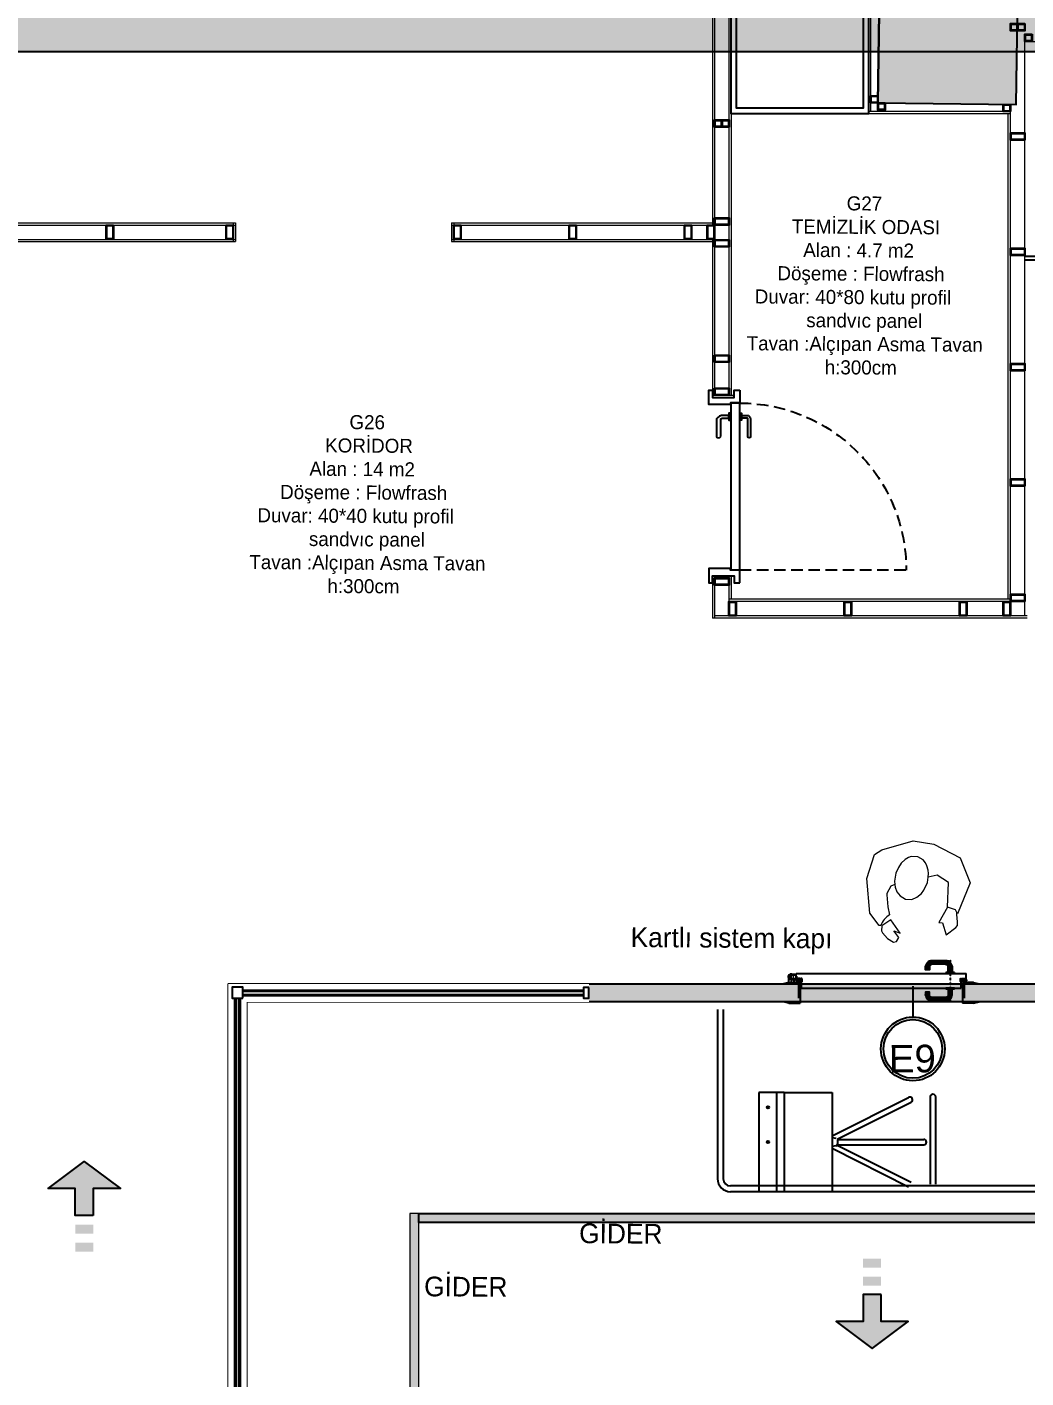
# Model space of a CAD drawing. Header units: millimetres. Extents: x 17474 to 44983, y -1049 to 14585.
# Drawn here: x 18599 to 19154, y 1461 to 2211 of the extents above; entities that cross this region are included whole.
import ezdxf

# ---------------------------------------------------------------- set-up
doc = ezdxf.new("R2010")
doc.units = ezdxf.units.MM
doc.set_wipeout_variables(frame=1)
doc.linetypes.add('DASHED', pattern=[19.05, 12.7, -6.35])
doc.linetypes.add('STRICHPUNKT', pattern=[1, 0.5, -0.25, 0, -0.25])
for name, color, linetype in [('10 CM  SOĞUK ODA PANEL-PASLANMAZ KAPLAMA', 253, 'Continuous'), ('ACHSEN', 12, 'STRICHPUNKT'), ('DIM CEILING-YOO', 160, 'Continuous'), ('DOOR-YOO', 43, 'Continuous'), ('DUVARIC', 254, 'Continuous'), ('INT-HATCH-1', 254, 'Continuous'), ('INT-PROFİL', 160, 'Continuous'), ('KOLON', 2, 'Continuous'), ('SOĞUK ODA KAPI', 42, 'Continuous'), ('tefris', 46, 'Continuous'), ('TEFRIS-HAREKETLI', 118, 'Continuous'), ('TXT-YOO', 7, 'Continuous'), ('UMRISS03', 2, 'Continuous'), ('UMRISS05', 3, 'Continuous'), ('YAZI-1_OGE', 255, 'Continuous'), ('yiber', 127, 'Continuous')]:
    doc.layers.add(name, color=color, linetype=linetype)
doc.layers.add('DÖŞEME', color=7, linetype='Continuous', lineweight=13, true_color=0x616161)
doc.layers.add('INT-AQUAPANEL', color=255, linetype='Continuous', lineweight=13)
doc.layers.add('INT-CAM', color=7, linetype='Continuous', true_color=0x71c1ba)
doc.layers.add('INT-ELE-1', color=7, linetype='Continuous', true_color=0x8f8f8f)
doc.styles.add('MEKAN', font='stylu.ttf', dxfattribs={"height": 13})

# ---------------------------------------------------------------- blocks, each defined once
blk = doc.blocks.new('PERSONEL UST GORUNUM')
at = {"color": 6, "linetype": 'Continuous'}
for p, q in [((-249.3, 177), (-181.8, 229.2)), ((-181.8, 229.2), (10.5, 246.8)), ((10.5, 246.8), (143.7, 202.8)), ((-289.7, 159.6), (-322.6, 131.3)), ((-279.8, 164.1), (-289.7, 159.6)), ((-251, 163.5), (-279.8, 164.1)), ((-219.1, 113.3), (-251, 163.5)), ((-250.5, 169.1), (-249.3, 177)), ((143.7, 202.8), (169.9, 163.7)), ((169.9, 163.7), (220.5, -10.2)), ((-322.6, 131.3), (-342.8, 98.6)), ((-342.8, 98.6), (-337.5, 81.6)), ((-337.5, 81.6), (-315.8, 68.4)), ((-315.8, 68.4), (-278.5, 96.7)), ((-291.7, 60.3), (-219.1, 113.3)), ((-278.5, 96.7), (-291.7, 60.3)), ((-146.4, 129), (-189.8, 119.5)), ((-79.8, 135.3), (-146.4, 129)), ((-62, 78.8), (-85.8, 61.8)), ((-71.9, 134.4), (-79.8, 135.3)), ((-32.2, 112.2), (-71.9, 134.4)), ((-36.7, 88.6), (-62, 78.8)), ((-22.8, 91), (-36.7, 88.6)), ((-21.8, 91.4), (-32.2, 112.2)), ((-3.3, 92.2), (-22.8, 91)), ((40.5, 85.2), (-3.3, 92.2)), ((71.5, 70.7), (40.5, 85.2)), ((-103.1, 31.3), (-104.7, -3.9)), ((-85.8, 61.8), (-103.1, 31.3)), ((97.1, 56.3), (71.5, 70.7)), ((117.4, 33.1), (97.1, 56.3)), ((127.6, 15.6), (117.4, 33.1)), ((133.7, -0.7), (127.6, 15.6)), ((-104.7, -3.9), (-93, -31.7)), ((-93, -31.7), (-72, -57.1)), ((-72, -57.1), (-54, -71.1)), ((-54, -71.1), (-10.8, -90.3)), ((97.7, -79.3), (114.6, -66.4)), ((114.6, -66.4), (131.6, -36.7)), ((131.6, -36.7), (133.7, -0.7)), ((220.5, -10.2), (201.2, -125.1)), ((-11.5, -207.9), (29.1, -143.7)), ((-10.8, -90.3), (19.3, -93.7)), ((29.1, -143.7), (19.3, -93.7)), ((19.3, -93.7), (38.1, -96.3)), ((38.1, -96.3), (58.2, -94)), ((58.2, -94), (81.9, -87.1)), ((81.9, -87.1), (97.7, -79.3)), ((201.2, -125.1), (126.4, -272)), ((-235.6, -174.3), (-302.3, -193.5)), ((-302.3, -193.5), (-261.2, -247)), ((-233.7, -153.9), (-235.6, -174.3)), ((-148.1, -202.4), (-233.7, -153.9)), ((-162.7, -245.6), (-147.7, -201)), ((-147.7, -201), (-11.5, -207.9)), ((-261.2, -247), (-250.1, -257.1)), ((-250.1, -257.1), (-229.3, -257)), ((-229.3, -257), (-187.9, -252.5)), ((-187.9, -252.5), (-175.4, -252.6)), ((-185.1, -258), (-162.7, -245.6)), ((-12.2, -327.1), (-185.1, -258)), ((126.4, -272), (-12.2, -327.1))]:
    blk.add_line(p, q, dxfattribs=at)
blk.add_arc((-293, 55.2), 121.6, 31.94792, 69.55297, dxfattribs=at)
blk = doc.blocks.new('OKMAVI')
at = {"layer": 'tefris', "color": 153, "linetype": 'Continuous', "true_color": 0x6d95ba}
blk.add_lwpolyline([(31017.66, 1347.96), (31017.66, 1337.96), (31032.66, 1337.96), (31032.66, 1322.96), (31047.66, 1342.96), (31032.66, 1362.96), (31032.66, 1347.96), (31017.66, 1347.96)], dxfattribs=at)
for points in [[(31032.66, 1347.96), (31032.66, 1362.96), (31047.66, 1342.96), (31032.66, 1362.96)], [(30997.66, 1337.96), (30997.66, 1347.96), (31002.66, 1337.96), (31002.66, 1347.96)], [(31007.66, 1337.96), (31007.66, 1347.96), (31012.66, 1337.96), (31012.66, 1347.96)], [(31017.66, 1337.96), (31017.66, 1347.96), (31032.66, 1337.96), (31032.66, 1347.96)], [(31032.66, 1347.96), (31032.66, 1322.96), (31047.66, 1342.96), (31032.66, 1322.96)]]:
    blk.add_solid(points, dxfattribs=at)
blk = doc.blocks.new('ja-yonoku')
at = {"layer": 'tefris', "color": 1, "linetype": 'Continuous'}
blk.add_lwpolyline([(5, -20), (-5, -20), (-5, -35), (-20, -35), (0, -50), (20, -35), (5, -35), (5, -20)], dxfattribs=at)
for points in [[(-5, 0), (5, 0), (-5, -5), (5, -5)], [(-5, -10), (5, -10), (-5, -15), (5, -15)], [(-5, -20), (5, -20), (-5, -35), (5, -35)], [(5, -35), (-20, -35), (0, -50), (-20, -35)], [(5, -35), (20, -35), (0, -50), (20, -35)]]:
    blk.add_solid(points, dxfattribs=at)
blk = doc.blocks.new('wc kapı')
at = {"layer": 'DOOR-YOO', "linetype": 'DASHED', "ltscale": 0.5, "extrusion": (-4.70698e-22, -8.54121e-07, 1), "elevation": 0.22}
blk.add_lwpolyline([(6468.74, 6716.35), (6468.74, 6808.7)], dxfattribs=at)
at = {"layer": 'DOOR-YOO', "extrusion": (-4.70698e-22, -8.54121e-07, 1), "elevation": 0.22}
for points in [[(6542.79, 6720.85), (6552.54, 6720.85, -0.414214), (6553.04, 6720.35), (6553.04, 6717.35), (6554.54, 6717.35), (6554.54, 6720.35, 0.414214), (6552.54, 6722.35), (6542.79, 6722.35, 1)], [(6542.79, 6705.85), (6552.54, 6705.85, 0.185242), (6553.04, 6707.35), (6553.04, 6710.35), (6554.54, 6710.35), (6554.54, 6707.35, -0.261972), (6552.54, 6703.35), (6542.79, 6703.35, -0.6)]]:
    blk.add_lwpolyline(points, format="xyb", close=True, dxfattribs=at)
for points in [[(6461.54, 6716.35), (6468.54, 6716.35), (6468.54, 6711.15), (6469.54, 6711.15), (6469.54, 6699.1), (6461.54, 6699.1), (6461.54, 6701.15), (6465.54, 6701.15), (6465.54, 6713.15), (6461.54, 6713.15)], [(6468.74, 6716.35), (6561.34, 6716.35), (6561.34, 6711.35), (6468.74, 6711.35)], [(6551.79, 6716.35), (6555.79, 6716.35), (6555.79, 6717.35), (6551.79, 6717.35)], [(6551.79, 6711.35), (6555.79, 6711.35), (6555.79, 6710.35), (6551.79, 6710.35)], [(6568.54, 6716.35), (6561.54, 6716.35), (6561.54, 6711.15), (6560.54, 6711.15), (6560.54, 6699.1), (6568.54, 6699.1), (6568.54, 6701.15), (6564.54, 6701.15), (6564.54, 6713.15), (6568.54, 6713.15)]]:
    blk.add_lwpolyline(points, close=True, dxfattribs=at)
at = {"layer": 'DOOR-YOO', "linetype": 'DASHED', "ltscale": 0.5, "extrusion": (-4.70698e-22, -8.54121e-07, 1)}
blk.add_arc((6468.95, 6716.31, 0.22), 92.39, 0.02549, 90.14818, dxfattribs=at)
blk = doc.blocks.new('profil')
at = {"layer": 'INT-PROFİL'}
for points in [[(3524.77, 6983.36), (3528.77, 6983.36), (3528.77, 6979.36), (3524.77, 6979.36)], [(3525.07, 6983.06), (3528.47, 6983.06), (3528.47, 6979.66), (3525.07, 6979.66)]]:
    blk.add_lwpolyline(points, close=True, dxfattribs=at)
blk = doc.blocks.new('ET KAPI KOD')
at = {"layer": 'YAZI-1_OGE', "color": 6}
blk.add_line((15252, 7120.58), (15252, 7137.64), dxfattribs=at)
for radius in [17.7, 16.3]:
    blk.add_circle((15252, 7155.33), radius, dxfattribs=at)
blk = doc.blocks.new('01-00115')
at = {"layer": 'ACHSEN'}
blk.add_line((0, -78.8), (0, 161.2), dxfattribs=at)
at = {"layer": 'UMRISS05'}
for p, q in [((-27.5, 132), (-25, 132)), ((23.1, 87), (-23.4, 87)), ((-23.4, 87), (-23.4, 80)), ((23.1, 80), (-23.4, 80)), ((-10.6, 116.9), (-10.6, 116.9)), ((-10.6, 116.9), (-10.6, 116.7)), ((23.1, 87), (23.1, 80)), ((-23.4, -7), (-23.4, 0)), ((23.1, 0), (-23.4, 0)), ((23.1, -7), (23.1, 0)), ((-27.5, -52), (-25, -52)), ((23.1, -7), (-23.4, -7)), ((-10.6, -36.9), (-10.6, -36.7)), ((-10.6, -36.9), (-10.6, -36.9))]:
    blk.add_line(p, q, dxfattribs=at)
for points in [[(-10.6, 87), (-10.6, 117, 0.414214), (-25.6, 132), (-100.6, 132, 0.414214), (-115.6, 117), (-115.6, 102), (-136.6, 102), (-136.6, 117, -0.414214), (-100.6, 153), (-25.6, 153, -0.414214), (10.4, 117), (10.4, 87)], [(-10.6, -7), (-10.6, -37, -0.414214), (-25.6, -52), (-100.6, -52, -0.414214), (-115.6, -37), (-115.6, -22), (-136.6, -22), (-136.6, -37, 0.414214), (-100.6, -73), (-25.6, -73, 0.414214), (10.4, -37), (10.4, -7)]]:
    blk.add_lwpolyline(points, format="xyb", dxfattribs=at)
at = {"layer": 'UMRISS05', "const_width": 11}
for points in [[(-5.1, 87), (-5.1, 117, 0.414214), (-25.6, 137.5), (-100.6, 137.5, 0.414214), (-121.1, 117), (-121.1, 107.5), (-131.1, 107.5), (-131.1, 117, -0.414214), (-100.6, 147.5), (-25.6, 147.5, -0.414214), (4.9, 117), (4.9, 87)], [(-5.1, -7), (-5.1, -37, -0.414214), (-25.6, -57.5), (-100.6, -57.5, -0.414214), (-121.1, -37), (-121.1, -27.5), (-131.1, -27.5), (-131.1, -37, 0.414214), (-100.6, -67.5), (-25.6, -67.5, 0.414214), (4.9, -37), (4.9, -7)]]:
    blk.add_lwpolyline(points, format="xyb", dxfattribs=at)
at = {"layer": 'UMRISS05'}
for centre, radius, start, end in [((-100.6, 117), 36, 174.35351, 183.18867), ((-25.6, 117), 15, 359.65889, 7.80019), ((-100.6, -37), 36, 176.81133, 185.64649), ((-25.6, -37), 15, 352.19981, 0.34111)]:
    blk.add_arc(centre, radius, start, end, dxfattribs=at)
blk = doc.blocks.new('A$C18574F9F')
at = {"layer": 'ACHSEN'}
for q in [(100.75, 9.63), (104.3, 13.33), (104.3, 7.63), (106.3, 9.63)]:
    blk.add_line((104.3, 9.63), q, dxfattribs=at)
at = {"layer": 'UMRISS03'}
for p, q in [((2.98, 24.26), (0, 23.55)), ((2.98, 24.26), (9.25, 24.26)), ((9.25, 12.83), (9.25, 24.26)), ((99.25, 12.83), (99.25, 24.26)), ((105.52, 24.26), (99.25, 24.26)), ((105.52, 24.26), (108.51, 23.55)), ((8.16, 13.55), (8.16, 21.55)), ((100.25, 13.55), (100.25, 21.55)), ((2.98, 12.83), (0, 13.55)), ((2.98, 12.83), (9.25, 12.83)), ((7.1, 11.68), (7.25, 11.68)), ((7.1, 11.68), (7.25, 11.68)), ((7.93, 11.89), (7.93, 11.86)), ((7.96, 11.83), (8.22, 11.83)), ((8.22, 11.34), (8.02, 11.51)), ((8.22, 11.11), (8.02, 11.35)), ((8.03, 12.63), (8.03, 12.63)), ((8.05, 11.66), (8.22, 11.51)), ((8.22, 11.45), (8.05, 11.54)), ((8.22, 11.23), (8.05, 11.38)), ((8.22, 11.63), (8.07, 11.69)), ((8.1, 11.93), (8.82, 11.93)), ((8.22, 11.83), (8.22, 11.63)), ((8.22, 11.51), (8.22, 11.45)), ((8.22, 11.34), (8.22, 11.23)), ((8.22, 11.11), (8.7, 11.11)), ((8.32, 11.68), (8.32, 11.39)), ((8.6, 11.39), (8.6, 11.68)), ((8.7, 11.63), (8.7, 11.83)), ((8.7, 11.83), (8.96, 11.83)), ((8.85, 11.69), (8.7, 11.63)), ((8.7, 11.51), (8.87, 11.66)), ((8.7, 11.45), (8.87, 11.54)), ((8.7, 11.45), (8.7, 11.51)), ((8.7, 11.34), (8.89, 11.51)), ((8.7, 11.51), (8.7, 11.45)), ((8.7, 11.23), (8.87, 11.38)), ((8.7, 11.11), (8.89, 11.35)), ((8.7, 11.23), (8.7, 11.34)), ((8.7, 11.34), (8.7, 11.23)), ((8.99, 11.86), (8.99, 11.89)), ((105.52, 12.83), (99.25, 12.83)), ((99.53, 11.89), (99.53, 11.86)), ((99.55, 11.83), (99.81, 11.83)), ((99.81, 11.34), (99.62, 11.51)), ((99.81, 11.11), (99.62, 11.35)), ((99.63, 12.63), (99.63, 12.63)), ((99.64, 11.66), (99.81, 11.51)), ((99.81, 11.45), (99.64, 11.54)), ((99.81, 11.22), (99.64, 11.38)), ((99.81, 11.62), (99.66, 11.69)), ((99.69, 11.93), (100.41, 11.93)), ((99.81, 11.83), (99.81, 11.62)), ((99.81, 11.51), (99.81, 11.45)), ((99.81, 11.34), (99.81, 11.22)), ((99.81, 11.11), (100.29, 11.11)), ((99.91, 11.68), (99.91, 11.39)), ((100.2, 11.39), (100.2, 11.68)), ((100.29, 11.62), (100.29, 11.83)), ((100.29, 11.83), (100.56, 11.83)), ((100.45, 11.69), (100.29, 11.62)), ((100.29, 11.51), (100.47, 11.66)), ((100.29, 11.45), (100.47, 11.54)), ((100.29, 11.45), (100.29, 11.51)), ((100.29, 11.34), (100.49, 11.51)), ((100.29, 11.51), (100.29, 11.45)), ((100.29, 11.22), (100.47, 11.38)), ((100.29, 11.11), (100.49, 11.35)), ((100.29, 11.22), (100.29, 11.34)), ((100.29, 11.34), (100.29, 11.22)), ((100.58, 11.86), (100.58, 11.89)), ((101.4, 11.68), (101.25, 11.68)), ((101.4, 11.68), (101.25, 11.68)), ((104.3, 11.13), (101.4, 11.13)), ((104.3, 10.63), (101.4, 10.63)), ((104.3, 8.63), (101.4, 8.63)), ((104.3, 8.13), (101.4, 8.13)), ((102.8, 11.13), (102.8, 12.83)), ((105.52, 12.83), (108.51, 13.55)), ((105.8, 9.63), (105.8, 12.83))]:
    blk.add_line(p, q, dxfattribs=at)
for points in [[(7.25, 11.68), (7.1, 11.68), (7.1, 11.13), (6.95, 11.28), (6.95, 11.73, -0.414214), (7.05, 11.83), (7.9, 11.83, -0.414214), (8, 11.73), (8, 10.88, 0.414214), (8.1, 10.78), (8.8, 10.78, 0.414214), (8.9, 10.88), (8.9, 11.73, -0.414214), (9, 11.83), (9.85, 11.83, -0.414214), (9.95, 11.73), (9.95, 10.83, 0.414214), (10, 10.78), (10.05, 10.78, 0.414214), (10.1, 10.83), (10.1, 12.33), (10.25, 12.18), (10.25, 10.73, -0.414214), (10.15, 10.63), (9.9, 10.63, -0.414214), (9.8, 10.73), (9.8, 11.63, 0.414214), (9.75, 11.68), (9.1, 11.68, 0.414214), (9.05, 11.63), (9.05, 10.83, 0.414214), (9.1, 10.78), (9.25, 10.78), (9.25, 10.63), (7.65, 10.63), (7.65, 10.78), (7.8, 10.78, 0.414214), (7.85, 10.83), (7.85, 11.63, 0.414214), (7.8, 11.68), (7.45, 11.68, 0.414214), (7.4, 11.63), (7.4, 10.63), (7.25, 10.63)], [(101.25, 11.68), (101.4, 11.68), (101.4, 11.13), (101.55, 11.28), (101.55, 11.73, 0.414214), (101.45, 11.83), (100.6, 11.83, 0.414214), (100.5, 11.73), (100.5, 10.88, -0.414214), (100.4, 10.78), (99.7, 10.78, -0.414214), (99.6, 10.88), (99.6, 11.73, 0.414214), (99.5, 11.83), (98.65, 11.83, 0.414214), (98.55, 11.73), (98.55, 10.83, -0.414214), (98.5, 10.78), (98.45, 10.78, -0.414214), (98.4, 10.83), (98.4, 12.33), (98.25, 12.18), (98.25, 10.73, 0.414214), (98.35, 10.63), (98.6, 10.63, 0.414214), (98.7, 10.73), (98.7, 11.63, -0.414214), (98.75, 11.68), (99.4, 11.68, -0.414214), (99.45, 11.63), (99.45, 10.83, -0.414214), (99.4, 10.78), (99.25, 10.78), (99.25, 10.63), (100.85, 10.63), (100.85, 10.78), (100.7, 10.78, -0.414214), (100.65, 10.83), (100.65, 11.63, -0.414214), (100.7, 11.68), (101.05, 11.68, -0.414214), (101.1, 11.63), (101.1, 10.63), (101.25, 10.63)]]:
    blk.add_lwpolyline(points, format="xyb", close=True, dxfattribs=at)
for centre, radius, start, end in [((8.46, 12.18), 0.6, 128.51193, 207.79577), ((7.97, 12.27), 0.048, 102.7183, 237.2817), ((7.91, 11.89), 0.024, 0, 27.79577), ((7.96, 11.86), 0.024, 180, 270), ((7.93, 12.21), 0.024, 357.22602, 57.2817), ((7.95, 12.34), 0.024, 282.7183, 342.77398), ((8.46, 12.18), 0.504, 177.22602, 200.26197), ((8.46, 12.18), 0.504, 17.22602, 162.77398), ((8.1, 12.05), 0.12, 200.26197, 270), ((8.04, 11.53), 0.02, 60.99879, 229.05481), ((8.04, 11.36), 0.02, 57.71078, 228.37814), ((8.06, 11.67), 0.02, 66.42433, 230.0709), ((8.13, 12.65), 0.048, 75.03029, 174.96971), ((8.46, 12.18), 0.6, 105.51193, 121.48807), ((8.34, 12.74), 0.048, 52.03029, 151.96971), ((8.46, 11.68), 0.144, 0, 180), ((8.46, 11.39), 0.144, 180, 0), ((8.46, 12.18), 0.6, 81.51193, 98.48807), ((8.58, 12.74), 0.048, 28.03029, 127.96971), ((8.46, 12.18), 0.6, 58.51193, 74.48807), ((8.78, 12.65), 0.048, 5.03029, 104.96971), ((8.82, 12.05), 0.12, 270, 339.73803), ((8.46, 12.18), 0.6, 332.20423, 51.48807), ((8.86, 11.67), 0.02, 309.9291, 113.57567), ((8.88, 11.53), 0.02, 310.94519, 119.00121), ((8.88, 11.36), 0.02, 311.62186, 122.28922), ((8.46, 12.18), 0.504, 339.73803, 2.77398), ((8.96, 12.34), 0.024, 197.22602, 257.2817), ((8.95, 12.27), 0.048, 302.7183, 77.2817), ((8.99, 12.21), 0.024, 122.7183, 182.77398), ((8.96, 11.86), 0.024, 270, 0), ((9.01, 11.89), 0.024, 152.20423, 180), ((100.05, 12.18), 0.6, 128.51193, 207.79577), ((99.57, 12.27), 0.048, 102.7183, 237.2817), ((99.5, 11.89), 0.024, 0, 27.79577), ((99.55, 11.86), 0.024, 180, 270), ((99.53, 12.21), 0.024, 357.22602, 57.2817), ((100.05, 12.18), 0.504, 177.22602, 200.26197), ((99.55, 12.34), 0.024, 282.7183, 342.77398), ((100.05, 12.18), 0.504, 17.22602, 162.77398), ((99.69, 12.05), 0.12, 200.26197, 270), ((99.63, 11.52), 0.02, 60.99879, 229.05481), ((99.63, 11.36), 0.02, 57.71078, 228.37814), ((99.65, 11.67), 0.02, 66.42433, 230.0709), ((99.73, 12.65), 0.048, 75.03029, 174.96971), ((100.05, 12.18), 0.6, 105.51193, 121.48807), ((99.94, 12.74), 0.048, 52.03029, 151.96971), ((100.05, 11.68), 0.144, 0, 180), ((100.05, 11.39), 0.144, 180, 0), ((100.05, 12.18), 0.6, 81.51193, 98.48807), ((100.17, 12.74), 0.048, 28.03029, 127.96971), ((100.05, 12.18), 0.6, 58.51193, 74.48807), ((100.38, 12.65), 0.048, 5.03029, 104.96971), ((100.41, 12.05), 0.12, 270, 339.73803), ((100.05, 12.18), 0.6, 332.20423, 51.48807), ((100.45, 11.67), 0.02, 309.9291, 113.57567), ((100.48, 11.52), 0.02, 310.94519, 119.00121), ((100.48, 11.36), 0.02, 311.62186, 122.28922), ((100.05, 12.18), 0.504, 339.73803, 2.77398), ((100.56, 12.34), 0.024, 197.22602, 257.2817), ((100.54, 12.27), 0.048, 302.7183, 77.2817), ((100.58, 12.21), 0.024, 122.7183, 182.77398), ((100.56, 11.86), 0.024, 270, 0), ((100.61, 11.89), 0.024, 152.20423, 180), ((104.3, 9.63), 1.5, 270, 90), ((104.3, 9.63), 1, 270, 90)]:
    blk.add_arc(centre, radius, start, end, dxfattribs=at)
at = {"layer": 'UMRISS05'}
for p, q in [((98.55, 15.88), (9.95, 15.88)), ((9.95, 15.88), (9.95, 11.28)), ((98.55, 15.88), (98.55, 11.28)), ((7.1, 11.68), (7.1, 7.88)), ((101.4, 7.88), (7.1, 7.88)), ((101.4, 11.68), (101.4, 7.88))]:
    blk.add_line(p, q, dxfattribs=at)
at = {"layer": 'UMRISS03', "xscale": -0.1, "yscale": 0.1, "zscale": 0.1}
blk.add_blockref('01-00115', (16, 7.88), dxfattribs=at)
blk = doc.blocks.new('40 80 kutu profil')
at = {"layer": 'INT-PROFİL'}
for points in [[(34973.69, 7687.07), (34973.69, 7679.07), (34969.69, 7679.07), (34969.69, 7687.07)], [(34973.39, 7686.77), (34973.39, 7679.37), (34969.99, 7679.37), (34969.99, 7686.77)]]:
    blk.add_lwpolyline(points, close=True, dxfattribs=at)

msp = doc.modelspace()

# ---------------------------------------------------------------- hatches: boundary and pattern name
at = {"layer": '10 CM  SOĞUK ODA PANEL-PASLANMAZ KAPLAMA'}
h = msp.add_hatch(dxfattribs=at)
h.set_pattern_fill('HONEY', color=256, scale=1.5)
h.set_pattern_definition([(0, (14658.5113, 2109.121), (7.14375, 4.124446), [4.7625, -9.525]), (120, (14658.5113, 2109.121), (-7.14375, 4.124446), [4.7625, -9.525]), (60, (14658.5113, 2109.121), (2e-08, 8.248892), [-9.525, 4.7625])])
edge = h.paths.add_edge_path()
edge.add_line((18720.97, 1670.29), (18720.97, 606.24))
edge.add_line((18720.97, 606.24), (18710.97, 606.24))
edge.add_line((18710.97, 606.24), (18710.97, 1680.29))
edge.add_line((18710.97, 1680.29), (18720.97, 1680.29))
edge.add_line((18720.97, 1680.29), (18720.97, 1670.29))
h = msp.add_hatch(dxfattribs=at)
h.set_pattern_fill('HONEY', color=256, scale=1.5)
h.set_pattern_definition([(0, (14658.511, 2069.0426), (7.14375, 4.124446), [4.7625, -9.525]), (120, (14658.511, 2069.0426), (-7.14375, 4.124446), [4.7625, -9.525]), (60, (14658.511, 2069.0426), (2e-08, 8.248892), [-9.525, 4.7625])])
h.paths.add_polyline_path([(20319.7, 1670.21), (18710.97, 1670.21), (18710.97, 1680.21), (20319.7, 1680.21)])
at = {"layer": 'DUVARIC'}
h = msp.add_hatch(color=256, dxfattribs=at)
h.dxf.hatch_style = 1
h.set_gradient(color1=(138, 178, 188), tint=1)
h.paths.add_polyline_path([(17698.05, 2707.94), (19791.73, 2707.94), (19791.73, 2197.43), (17698.05, 2197.43)])
at = {"layer": 'KOLON'}
h = msp.add_hatch(color=250, dxfattribs=at)
h.dxf.hatch_style = 1
h.set_gradient(color1=(51, 51, 51), color2=(91, 91, 91), tint=1)
h.paths.add_polyline_path([(19071.39, 2169.1), (19148.09, 2168.3), (19148.89, 2218.3), (19072.19, 2219.1)])

# ---------------------------------------------------------------- linework, layer by layer
at = {"linetype": 'DASHED'}
msp.add_line((19152.99, 2084.02), (19267.19, 2084.02), dxfattribs=at)
msp.add_line((19152.99, 2082.02), (19267.19, 2082.02))
at = {"layer": '10 CM  SOĞUK ODA PANEL-PASLANMAZ KAPLAMA'}
for points in [[(20319.7, 1670.21), (18710.97, 1670.21), (18710.97, 1680.21), (20319.7, 1680.21), (20319.7, 1670.21)], [(18720.97, 1670.21), (18720.97, 606.16), (18710.97, 606.16), (18710.97, 1680.21), (18720.97, 1680.21), (18720.97, 1670.21)]]:
    msp.add_lwpolyline(points, dxfattribs=at)
at = {"layer": 'INT-AQUAPANEL'}
for p, q in [((18979.55, 2222.5, 0), (18979.55, 2101.33, 0)), ((18980.75, 2223.7, 0), (18980.75, 2101.33, 0)), ((18988.75, 2223.7, -0.02), (18988.75, 2006.89, -0.02)), ((18989.95, 2223.7, -0.02), (18989.95, 2006.89, -0.02)), ((19066.19, 2163.1), (19066.19, 2223.7)), ((19067.39, 2164.3), (19067.39, 2223.7)), ((19152.99, 2203.22), (19434.99, 2203.22)), ((19144.99, 2164.3), (19066.19, 2164.3)), ((19144.99, 2163.1), (19066.19, 2163.1)), ((19143.79, 1893.61), (19143.79, 2163.1)), ((19144.99, 1892.41), (19144.99, 2164.3)), ((18559.61, 2102.5, 0.02), (18714.79, 2102.5)), ((18559.61, 2101.3, 0.02), (18714.79, 2101.3)), ((18713.59, 2102.5), (18713.59, 2092.1)), ((18714.79, 2102.5), (18714.79, 2092.1)), ((18834.79, 2102.53), (18979.55, 2102.53, 0.02)), ((18834.79, 2102.5), (18834.79, 2092.1)), ((18834.79, 2101.33), (18980.75, 2101.33, 0.02)), ((18835.99, 2102.5), (18835.99, 2092.1)), ((18550.41, 2093.3, 0.02), (18714.79, 2093.3)), ((18550.41, 2092.1, 0.02), (18714.79, 2092.1)), ((18834.79, 2093.3), (18980.75, 2093.3, 0.02)), ((18834.79, 2092.1), (18979.55, 2092.1, 0.02)), ((18979.55, 2093.3, 0), (18979.55, 2069.69, 0)), ((18979.55, 2092.1, 0), (18979.55, 2005.69, 0)), ((18980.75, 2093.3, 0), (18980.75, 2006.89, 0)), ((18980.75, 2093.3, 0), (18980.75, 2069.69, 0)), ((18979.55, 2034.22, 0), (18979.55, 2005.69, 0)), ((18979.55, 2006.89, 0), (18991.55, 2006.89, 0)), ((18979.55, 2005.69, 0), (18991.55, 2005.69, 0)), ((18979.55, 1906.69, 0), (18979.55, 1883.21, 0)), ((18979.55, 1906.69, 0), (18979.55, 1883.21, 0)), ((18979.55, 1906.69, 0), (18991.55, 1906.69, 0)), ((18980.75, 1906.69, 0), (18980.75, 1883.21, 0)), ((18988.75, 1906.69, -0.02), (18988.75, 1892.41, -0.02)), ((18989.95, 1906.69, -0.02), (18989.95, 1893.61, -0.02)), ((19144.99, 1893.61, 0), (18988.75, 1893.61, 0)), ((19144.99, 1892.41, 0), (18988.75, 1892.41, 0)), ((19154.19, 1883.21, 0), (18979.55, 1883.21, 0)), ((19154.19, 1884.41, 0), (18980.75, 1884.41, 0))]:
    msp.add_line(p, q, dxfattribs=at)
msp.add_lwpolyline([(19152.99, 1884.41), (19152.99, 2203.22)], dxfattribs=at)
at = {"layer": 'INT-HATCH-1', "color": 6}
msp.add_lwpolyline([(17698.05, 2707.94), (19791.73, 2707.94), (19791.73, 2197.43), (17698.05, 2197.43)], close=True, dxfattribs=at)
at = {"layer": 'KOLON', "color": 3}
for p, q in [((19071.39, 2169.1), (19072.19, 2219.1)), ((19148.09, 2168.3), (19148.89, 2218.3)), ((19071.39, 2169.1), (19148.09, 2168.3))]:
    msp.add_line(p, q, dxfattribs=at)
at = {"layer": 'KOLON'}
msp.add_lwpolyline([(19071.39, 2169.1), (19148.09, 2168.3), (19148.89, 2218.3), (19072.19, 2219.1), (19071.39, 2169.1)], dxfattribs=at)
at = {"layer": 'TEFRIS-HAREKETLI', "elevation": 0.02}
for points in [[(18989.95, 2222.5), (19066.19, 2222.5), (19066.19, 2163.1), (18989.95, 2163.1)], [(18992.95, 2219.5), (19063.19, 2219.5), (19063.19, 2166.1), (18992.95, 2166.1)]]:
    msp.add_lwpolyline(points, close=True, dxfattribs=at)
at = {"layer": 'yiber'}
for p, q in [((18982.37, 1665.98), (18982.37, 1572.08)), ((18985.57, 1665.98), (18985.57, 1572.08)), ((19015.33, 1619.88), (19005.33, 1619.88)), ((19005.33, 1619.88), (19005.33, 1564.88)), ((19015.33, 1564.88), (19015.33, 1619.88)), ((19019.33, 1619.88), (19015.33, 1619.88)), ((19019.33, 1619.88), (19045.93, 1619.88)), ((19019.33, 1619.88), (19019.33, 1564.88)), ((19045.93, 1619.88), (19045.93, 1564.88)), ((19045.93, 1595.8), (19088.42, 1617.21)), ((19048.81, 1594), (19089.92, 1614.61)), ((19100.33, 1617.38), (19100.33, 1568.98)), ((19103.53, 1568.98), (19103.53, 1617.38)), ((19045.93, 1594.88), (19048.1, 1594.52)), ((19048.1, 1590.24), (19045.93, 1589.88)), ((19048.81, 1590.75), (19089.92, 1570.14)), ((19048.93, 1593.88), (19096.83, 1593.88)), ((19048.93, 1593.88), (19048.93, 1590.88)), ((19048.93, 1590.88), (19096.83, 1590.88)), ((19045.93, 1588.95), (19088.42, 1567.55)), ((19313.95, 1568.08), (18989.57, 1568.08)), ((19313.95, 1564.88), (18989.57, 1564.88))]:
    msp.add_line(p, q, dxfattribs=at)
for centre in [(19010.33, 1611.77), (19010.33, 1592.48)]:
    msp.add_circle(centre, 0.65, dxfattribs=at)
for centre, radius, start, end in [((19089.17, 1615.91), 1.5, 300, 120), ((19101.93, 1617.38), 1.6, 0, 180), ((19047.93, 1591.22), 1, 279.46232, 0), ((19096.83, 1592.38), 1.5, 270, 90), ((18989.57, 1572.08), 7.2, 180, 270), ((18989.57, 1572.08), 4, 180, 270)]:
    msp.add_arc(centre, radius, start, end, dxfattribs=at)

# ---------------------------------------------------------------- block references
at = {"layer": 'DIM CEILING-YOO', "rotation": 270}
msp.add_blockref('OKMAVI', (17725.21, 32525.42), dxfattribs=at)
at = {"layer": 'DÖŞEME', "xscale": 0.1, "yscale": 0.1, "zscale": 0.1, "rotation": 90}
msp.add_blockref('PERSONEL UST GORUNUM', (19089.87, 1737.56), dxfattribs=at)
at = {"layer": 'INT-AQUAPANEL'}
for p, rotation in [((11465.92, 37122.11, 0), 270), ((53809.68, 9780.38), 180), ((53873.68, 9780.38), 180), ((53937.68, 9780.38), 180), ((53950.4, 9780.38), 180), ((26667.83, -32868.37, 0), 89.99999999999997), ((26667.83, -32880.49, 0), 89.99999999999997), ((11465.92, 37058.11, 0), 270), ((26667.83, -32944.49, 0), 89.99999999999997), ((11465.92, 36994.11, 0), 270), ((26667.83, -32962.81, 0), 89.99999999999997), ((11465.92, 36930.11, 0), 270), ((26667.83, -33068.23, 0), 89.99999999999997), ((11465.92, 36866.11, 0), 270)]:
    msp.add_blockref('40 80 kutu profil', p, dxfattribs=dict(at, rotation=rotation))
for p in [(-16326.58, -5585.77, 0.02), (-16260.1, -5585.77), (-15980.94, -5794.66, 0), (-15916.94, -5794.66, 0), (-15852.94, -5794.66, 0), (-15828.7, -5794.66, 0)]:
    msp.add_blockref('40 80 kutu profil', p, dxfattribs=at)
at = {"layer": 'INT-AQUAPANEL', "xscale": -1, "rotation": 270}
msp.add_blockref('wc kapı', (12278.4, -4558.84, -0.23), dxfattribs=at)
at = {"layer": 'INT-PROFİL'}
for p, rotation in [((12165.63, 5737.91), 270), ((12169.63, 5737.91), 270), ((12173.63, 5731.99), 270), ((12088.03, 5697.88), 270), ((12092.03, 5693.83), 270), ((22669.76, 9147.66), 180), ((22509.53, 9139.06, 0.02), 180), ((22513.53, 9139.06, 0.02), 180)]:
    msp.add_blockref('profil', p, dxfattribs=dict(at, rotation=rotation))
at = {"layer": 'SOĞUK ODA KAPI', "rotation": 180}
msp.add_blockref('A$C18574F9F', (19127.53, 1693.76), dxfattribs=at)
at = {"layer": 'TXT-YOO', "color": 14, "true_color": 0xa30000, "xscale": -1, "rotation": 180}
msp.add_blockref('ja-yonoku', (18630.95, 1531.64), dxfattribs=at)
at = {"layer": 'YAZI-1_OGE', "rotation": 180}
msp.add_blockref('ET KAPI KOD', (34342.81, 8799.44), dxfattribs=at)

# ---------------------------------------------------------------- texts
at = {"layer": 'TXT-YOO', "style": 'MEKAN'}
for s, insert, char_height, width, attachment_point, rotation in [('\\pi88.61789;G27\\P\\pi58.28868;TEMİZLİK ODASI    \\P\\pi64.70113;Alan : 4.7 m2   \\P\\pi50.45728;Döşeme : Flowfrash\\P\\pi37.94073;Duvar: 40*80 kutu profil\\P\\pi66.6083;sandvıc panel\\P\\pi33.64103;Tavan :Alçıpan Asma Tavan\\P\\pi77.02924;h:300cm \\P\\pi95.84117;  ', (18965.48, 2117.86), 7.8, 199.4252, 1, 359.61968), ('\\pi88.66928;G26\\P\\pi75.2848;KORİDOR    \\P\\pi66.63685;Alan : 14 m2   \\P\\pi50.45728;Döşeme : Flowfrash\\P\\pi37.94073;Duvar: 40*40 kutu profil\\P\\pi66.6083;sandvıc panel\\P\\pi33.64103;Tavan :Alçıpan Asma Tavan\\P\\pi77.02924;h:300cm \\P\\pi95.84117;  ', (18689.46, 1996.46), 7.8, 199.4252, 1, 359.61968), ('\\pi6.47307;{\\H0.625x;Kartlı sistem kapı}   \\P\\pi61.1698; \\P\\pi52.49776;   ', (18927.72, 1711.6), 17.472, 131.0117, 1, 359.61968), ('\\pi147.06952;{\\f@Arial Unicode MS|b0|i0|c162|p34;\\H0.625x;E9}  \\P\\pi152.64709; \\P\\pi140.50622;   ', (18930.91, 1554.37), 24.4608, 317.435, 7, 0.38032)]:
    msp.add_mtext(s, dxfattribs=dict(at, insert=insert, char_height=char_height, width=width, attachment_point=attachment_point, rotation=rotation))

# ---------------------------------------------------------------- next in the draw order: wipeouts: each hides what was drawn before it
msp.add_wipeout([(18910.97, 1670.21), (18910.97, 1680.21), (18710.97, 1680.21), (18710.97, 1319.29), (18720.97, 1319.29), (18720.97, 1670.21), (18910.97, 1670.21), (18910.97, 1680.21)])

# ---------------------------------------------------------------- next in the draw order: hatches: boundary and pattern name
at = {"layer": 'DÖŞEME'}
h = msp.add_hatch(color=59, dxfattribs=at)
h.dxf.hatch_style = 1
h.set_gradient(color1=(71, 72, 71), color2=(92, 102, 92), tint=1, name='INVCYLINDER')
h.paths.add_polyline_path([(18816.57, 1552.75), (18811.57, 1552.75), (18811.57, 709.39), (18816.57, 709.39)])
h = msp.add_hatch(color=59, dxfattribs=at)
h.dxf.hatch_style = 1
h.set_gradient(color1=(71, 72, 71), color2=(92, 102, 92), tint=1)
h.paths.add_polyline_path([(18816.57, 1552.75), (22985.02, 1552.75), (22985.02, 1547.74), (18816.57, 1547.74)])

# ---------------------------------------------------------------- next in the draw order: linework, layer by layer
msp.add_lwpolyline([(18816.57, 1552.75), (18811.57, 1552.75), (18811.57, 709.39), (18811.57, 709.39), (18816.57, 709.39), (18816.57, 1552.75)], dxfattribs=at)
at = {"layer": 'INT-CAM', "elevation": 0}
for points in [[(18714.4, 1322.12), (18714.4, 1672.29), (18715, 1672.29), (18715, 1322.12)], [(18716.8, 1322.12), (18716.8, 1672.29), (18717.4, 1672.29), (18717.4, 1322.12)], [(18718.97, 1676.64), (18907.97, 1676.64)], [(18907.97, 1676.04), (18718.97, 1676.04)], [(18718.97, 1674.24), (18907.97, 1674.24)], [(18907.97, 1673.64), (18718.97, 1673.64)]]:
    msp.add_lwpolyline(points, dxfattribs=at)
at = {"layer": 'INT-ELE-1'}
msp.add_lwpolyline([(18816.57, 1552.75), (22985.02, 1552.75), (22985.02, 1547.74), (18816.57, 1547.74)], close=True, dxfattribs=at)
at = {"layer": 'YAZI-1_OGE'}
for points in [[(18718.97, 1672.29), (18718.97, 1678.29), (18712.97, 1678.29), (18712.97, 1672.29), (18718.97, 1672.29)], [(18910.97, 1678.21), (18907.97, 1678.21), (18907.97, 1672.21), (18910.97, 1672.21), (18910.97, 1678.21)]]:
    msp.add_lwpolyline(points, dxfattribs=at)

# ---------------------------------------------------------------- next in the draw order: texts
at = {"layer": 'TXT-YOO', "char_height": 17.472, "width": 131.0117, "attachment_point": 1, "rotation": 359.61968, "style": 'MEKAN'}
for insert in [(18862.38, 1547.52), (18776.34, 1518.04)]:
    msp.add_mtext('\\pi43.24613;{\\H0.625x;GİDER \\P\\pi52.49776;}   \\P\\pi61.1698; \\P\\pi52.49776;   ', dxfattribs=dict(at, insert=insert))

doc.saveas('drawing.dxf')
